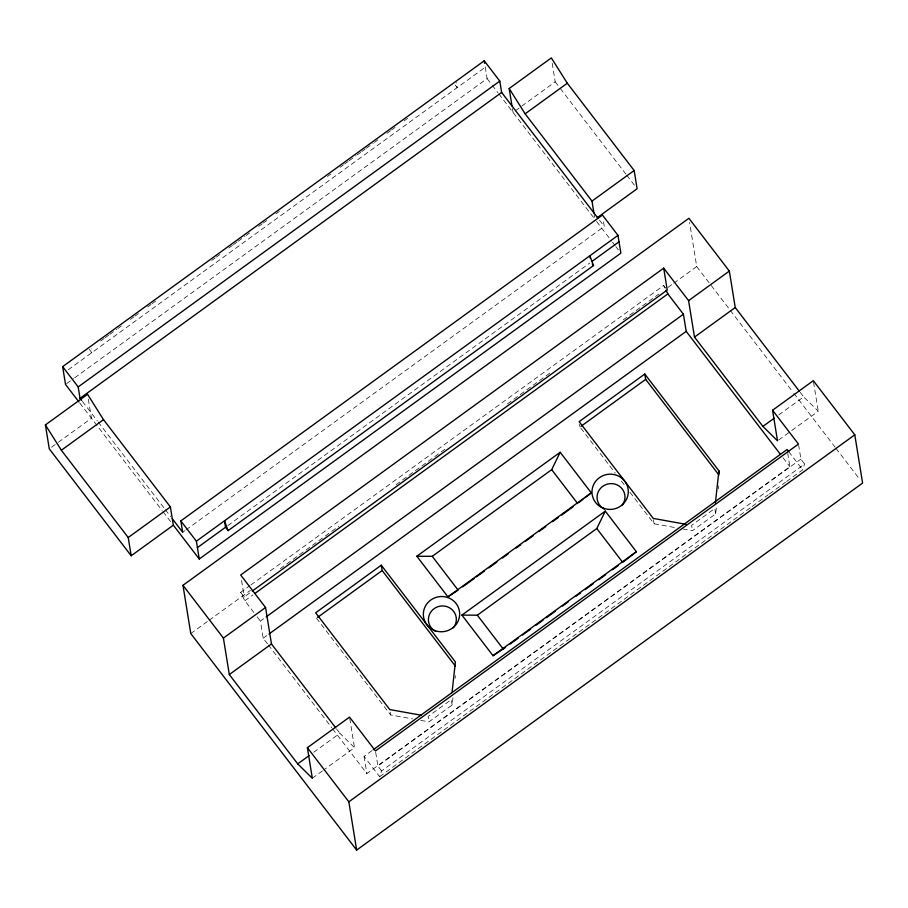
<?xml version="1.0" encoding="UTF-8"?>
<svg xmlns="http://www.w3.org/2000/svg" width="908" height="908" viewBox="0 0 908 908"><rect width="100%" height="100%" fill="white"/><g stroke="black" fill="none" stroke-linecap="round" stroke-linejoin="round"><path stroke-width="0.68" stroke-dasharray="4.54 3.41" d="M420.745 720.373L428.962 721.86L452.15 705.039L453.069 696.652M455.067 678.469L455.385 675.677M682.884 528.978L692.475 530.703L715.663 513.883L716.423 506.891M718.421 488.72L718.739 485.916M372.098 750.564L364.074 756.387L379.623 776.68L381.553 770.915L804.567 464.045L800.913 459.096L798.7 445.442M786.6 481.467L802.649 469.822L804.567 464.045M100.652 340.988L104.08 338.502M105.226 337.663L108.665 335.177M109.811 334.348L116.689 329.354M117.836 328.526L121.263 326.029M130.434 319.389L133.862 316.892M135.008 316.063L138.447 313.566M147.607 306.927L151.046 304.43M152.192 303.601L155.631 301.104M211.757 260.392L215.196 257.895M216.342 257.066L219.77 254.569M228.941 247.929L232.38 245.432M233.515 244.604L236.954 242.107M238.1 241.278L244.978 236.296M246.125 235.467L249.552 232.97M258.723 226.319L262.151 223.833M263.297 222.993L266.736 220.508M275.907 213.857L279.335 211.371M327.447 176.47L330.887 173.973M340.046 167.322L343.485 164.836M344.631 164.007L348.07 161.511M349.205 160.682L356.084 155.699M357.23 154.859L360.669 152.374M361.815 151.534L365.243 149.048M366.389 148.22L373.267 143.226M374.414 142.397L377.841 139.911M387.012 133.26L390.451 130.763M391.586 129.935L395.025 127.438M404.196 120.798L407.624 118.301M68.179 369.806L485.292 67.226M66.67 383.607L73.537 378.625M74.683 377.796L487.131 78.599L484.872 64.65M51.552 447.201L57.249 443.07M58.396 442.241L91.436 418.27L88.212 398.374M515.324 110.776L555.208 81.845L552.2 63.231M182.667 532.281L184.96 530.612M186.106 529.784L604.274 226.433L603.048 218.851M227.817 525.584L589.78 263.014M253.854 612.514L244.854 600.767L240.631 592.379L249.802 585.728M250.948 584.9L663.657 285.521L666.529 289.13M190.793 633.58L208 621.095M209.146 620.255L250.449 590.302M280.277 568.658L338.786 526.22M396.149 484.611L445.476 448.824M507.424 403.878L552.166 371.417M623.297 319.82L658.867 294.022M668.038 287.371L672.635 284.034M673.781 283.205L696.72 266.566L689.581 222.426M240.631 592.379L244.229 596.908L251.107 591.914M244.854 600.767L252.878 594.944M267.463 643.817L263.184 638.222L260.403 621.061L264.988 617.735M263.184 638.222L267.769 634.896M313.691 752.289L339.898 733.278L354.495 747.681L323.725 769.995M778.758 414.922L803.671 396.853L818.267 411.256L791.095 430.959M312.329 778.27L322.59 770.824M778.644 439.994L789.96 431.788M332.589 728.818L366.855 773.548L789.869 466.689L787.735 453.478M381.553 770.915L377.887 765.955L800.913 459.096M379.623 776.68L751.052 507.243M752.199 506.414L768.259 494.769M769.405 493.941L785.454 482.296M629.97 492.295L654.112 523.791L676.029 527.741M316.472 618.189L390.599 714.948L412.527 718.898M800.243 392.392L803.671 396.853M555.208 81.845L559.521 87.474M560.384 88.598L625.907 174.12M626.77 175.244L634.522 185.38M696.72 266.566L729.385 309.197M730.248 310.309L792.979 392.211M793.842 393.334L835.099 447.179M835.962 448.302L860.024 479.719M788.734 451.662L802.649 469.822M783.014 457.734L789.869 466.689M599.496 220.19L604.274 226.433M487.131 78.599L491.307 84.058M492.147 85.148L498.004 92.786M498.832 93.876L594.956 219.339M596.624 221.518L611.674 241.165M612.514 242.254L615.022 245.523M615.851 246.613L618.359 249.893M455.237 85.08L457.178 87.622L456.349 82.469M580.848 428.167L615.318 473.17M621.356 481.047L625.669 486.665M89.2 349.296L91.787 352.679L91.163 348.82M257.134 616.793L260.403 621.061M336.471 728.818L339.898 733.278M82.424 401.427L97.292 420.835M98.155 421.97L164.541 508.616M165.404 509.74L170.568 516.493M268.325 644.93L331.726 727.694M79.734 402.993L162.135 510.546M162.997 511.681L171.612 522.929M663.657 285.521L664.86 287.915M715.663 513.883L714.778 508.525L691.612 525.335L692.475 530.703M452.15 705.039L451.276 699.682L428.111 716.48L428.962 721.86M813.534 382.075L818.267 411.256M593.911 212.903L594.74 218.045M512.43 108.563L513.054 112.433M375.674 752.312L377.887 765.955M364.074 756.387L366.855 773.548M349.762 718.5L354.495 747.681M241.573 580.496L244.229 596.908M653.488 519.751L654.112 523.791M579.565 424.342L579.985 427.044M390.179 712.258L390.599 714.948"/><path stroke-width="1.36" d="M452.036 692.69L455.396 661.955L381.269 565.196L315.644 612.798L389.77 709.557L421.255 715.243M715.39 502.941L718.909 470.798L644.782 374.039L579.145 421.652L653.272 518.411L686.142 524.347M432.242 556.32L458.154 590.155L447.928 596.84L416.829 556.241L432.242 556.32L551.689 469.663L560.179 452.252L591.278 492.851L584.968 497.766M596.794 528.535L605.273 511.125L636.383 551.712L622.706 562.358L596.794 528.535L477.336 615.193L461.922 615.102L493.033 655.701L505.529 647.37M578.657 502.68L582.868 499.4M78.894 401.904L65.524 384.447L62.641 366.639L484.248 60.791L499.797 81.096L501.636 92.457L597.895 218.102M81.629 400.383L80.029 398.306L78.19 386.933L499.797 81.096M80.029 398.306L501.636 92.457M173.337 525.176L131.183 555.764L49.282 448.858L45.4 424.921L87.565 394.333L103.512 419.655L170.386 506.948L173.337 525.176L199.261 559.01L620.868 253.162L617.985 235.365L602.435 215.06L180.828 520.908L182.667 532.281L172.293 518.74M512.01 105.998L509.172 88.496L551.338 57.908L567.296 83.23L634.159 170.511L637.11 188.751L597.226 217.682M131.183 555.764L128.221 537.525L61.358 450.243L103.512 419.655M593.911 212.903L591.993 201.099L525.13 113.818L567.296 83.23M128.221 537.525L170.386 506.948M591.993 201.099L634.159 170.511M199.261 559.01L196.378 541.202L617.985 235.365M197.411 547.638L225.524 527.253L224.48 520.817L228.112 530.635L593.514 265.567L589.882 255.75L590.291 258.326M592.05 261.368L619.029 241.8M335.62 727.705L271.469 643.965L265.567 607.497L240.688 575.025L663.703 268.155L688.582 300.639L694.495 337.106L762.913 426.419L777.509 440.811L772.56 410.246L813.318 380.679L854.78 434.807L862.6 483.079L356.662 850.092L190.793 633.58L182.973 585.308L688.911 218.295L729.34 271.072L735.242 307.54L799.392 391.269M252.254 591.085L667.244 290.038L663.703 268.155M255.171 593.276L667.868 293.897L666.063 290.31M772.56 410.246L798.472 444.08L375.458 750.939L349.535 717.116L307.381 747.693L312.329 778.27L297.733 763.866L229.315 674.553L223.402 638.086L265.567 607.497M688.582 300.639L729.34 271.072M266.135 616.907L683.418 314.202L667.868 293.897M268.916 634.068L686.198 331.363L683.418 314.202M229.315 674.553L271.469 643.965M694.495 337.106L735.242 307.54M317.607 617.372L382.177 570.53L381.269 565.196M581.12 426.215L645.679 379.374L644.782 374.039M416.829 556.241L560.179 452.252M447.928 596.84L591.278 492.851M462.705 586.852L474.078 578.6M476.359 576.943L484.316 571.166M488.867 567.875L496.835 562.097M502.521 557.966L508.208 553.835M516.175 548.057L520.727 544.766M525.278 541.463L533.246 535.686M538.932 531.555L545.753 526.606M552.586 521.657L558.272 517.526M561.689 515.052L573.062 506.8M461.922 615.102L605.273 511.125M297.733 763.866L309.129 755.604M762.913 426.419L774.229 418.202M493.033 655.701L636.383 551.712M510.08 644.067L518.037 638.29M522.588 634.987L530.556 629.21M536.242 625.09L543.075 620.13M546.48 617.656L555.582 611.05M562.415 606.101L568.102 601.981M576.069 596.204L580.609 592.901M585.161 589.598L593.128 583.821M598.815 579.69L605.647 574.741M612.469 569.793L618.155 565.661M373.245 749.736L787.088 449.517L788.734 451.662M356.662 850.092L348.842 801.821L854.78 434.807M686.198 331.363L780.449 454.386M592.22 263.876L593.514 265.567M645.679 379.374L718.943 475.009M551.689 469.663L577.613 503.497M477.336 615.193L503.248 649.016M382.177 570.53L455.441 666.166M225.524 527.253L228.112 530.635M62.641 366.639L78.19 386.933M180.828 520.908L196.378 541.202M182.973 585.308L223.402 638.086M307.381 747.693L348.842 801.821M509.172 88.496L525.13 113.818M45.4 424.921L61.358 450.243M718.909 470.798L719.352 473.465M484.248 60.791L484.668 63.367M604.331 509.127A13.983 13.541 -9.2 0 1 599.155 490.116A13.983 13.541 -9.2 0 1 619.074 486.007A13.983 13.541 -9.2 0 1 621.935 505.506M435.692 631.469A13.983 13.541 -9.2 0 1 430.517 612.446A13.983 13.541 -9.2 0 1 450.436 608.349A13.983 13.541 -9.2 0 1 453.296 627.848M602.878 508.015A18.171 17.604 -9.2 0 0 628.2 489.65A18.171 17.604 -9.2 0 0 599.371 477.721A18.171 17.604 -9.2 0 0 602.878 508.015M434.24 630.356A18.171 17.604 -9.2 0 0 459.55 611.992A18.171 17.604 -9.2 0 0 430.721 600.063A18.171 17.604 -9.2 0 0 434.24 630.356"/></g></svg>
